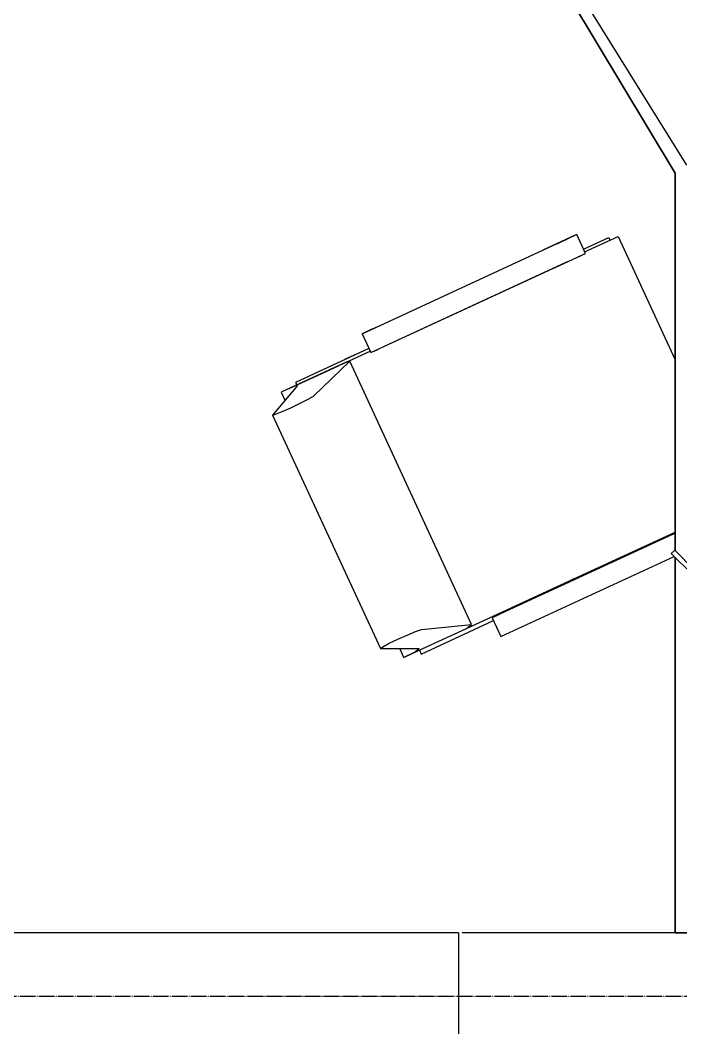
# Model space of a CAD drawing. Header units: millimetres. Extents: x -10810 to 173005, y -5940 to 37270.
# Drawn here: x 24958 to 25794, y 23657 to 24931 of the extents above; entities that cross this region are included whole.
import ezdxf

# ---------------------------------------------------------------- set-up
doc = ezdxf.new("R2010")
doc.units = ezdxf.units.MM
doc.linetypes.add('Штрих-пунктир', pattern=[24, 20, -1.5, 1, -1.5])
for name, color, linetype in [('Мебель', 130, 'Continuous'), ('Оси 2', 240, 'Continuous'), ('Стены', 40, 'Continuous')]:
    doc.layers.add(name, color=color, linetype=linetype)

# ---------------------------------------------------------------- blocks, each defined once
blk = doc.blocks.new('ms_34')
for p, q in [((-0.072024, -591.033558), (-0.072024, 0)), ((0, -0.036336), (0, -591.016962)), ((452.73342, -568.771938), (479.569962, -595.9857)), ((484.156968, -591.364578), (458.995056, -566.98437)), ((1319.273472, -793.037226), (970.642092, -576.533322)), ((-0.072024, -591.033558), (0, -591.016962)), ((474.686124, -591.033558), (-0.072024, -591.033558)), ((0, -591.016962), (474.670032, -591.016962)), ((374.644092, -811.237338), (475.87974, -592.243482)), ((503.764488, -594.259074), (406.252458, -805.19829)), ((447.585654, -719.179062), (506.824206, -591.033558)), ((479.569962, -595.9857), (484.156968, -591.364578)), ((960.533808, -591.016962), (483.798336, -591.016962)), ((483.815358, -591.033558), (960.546684, -591.033558)), ((505.255722, -591.033558), (503.764488, -594.259074)), ((880.632732, -663.030054), (724.827288, -591.033558)), ((1329.96969, -812.63466), (960.533808, -591.016962)), ((960.546684, -591.033558), (1330.01547, -812.670708)), ((861.077928, -705.33114), (880.632732, -663.030054)), ((864.429474, -706.879806), (879.177618, -674.97654)), ((879.177618, -674.97654), (875.82636, -673.427868)), ((839.393232, -747.069744), (859.108686, -704.421048)), ((855.440712, -712.355808), (856.357098, -710.37312)), ((856.357098, -710.37312), (855.926082, -711.305238)), ((856.141662, -710.838894), (859.108686, -704.421048)), ((859.108686, -704.421048), (882.93786, -715.432548)), ((384.913518, -854.752926), (447.585654, -719.179062)), ((447.585654, -719.179062), (444.081474, -726.759342)), ((765.498306, -969.4788), (882.136776, -717.165186)), ((882.136776, -717.165186), (863.22255, -758.080674)), ((873.527382, -735.7893), (877.986, -726.144222)), ((882.726576, -715.889172), (882.136776, -717.165186)), ((882.93786, -715.432548), (882.726576, -715.889172)), ((733.7883, -975.515556), (845.0871, -734.752182)), ((845.0871, -734.752182), (741.447114, -958.94823)), ((848.534202, -727.295496), (845.0871, -734.752182)), ((845.0871, -734.752182), (847.954704, -728.548908)), ((871.465158, -740.249922), (876.249648, -729.900174)), ((374.644092, -811.237338), (374.695662, -811.125756)), ((398.388576, -822.209646), (374.644092, -811.237338)), ((374.695662, -811.125756), (375.591516, -809.187702)), ((406.252458, -805.19829), (398.388576, -822.209646)), ((352.595544, -912.049488), (394.876458, -820.586874)), ((383.5752, -911.742786), (390.179874, -848.192028)), ((384.913518, -854.752926), (386.666892, -852.656652)), ((386.666892, -852.656652), (389.192604, -849.475194)), ((389.192604, -849.475194), (390.179874, -848.192028)), ((390.179874, -848.192028), (722.91069, -1001.944542)), ((354.84288, -919.80114), (384.913518, -854.752926)), ((363.907956, -900.191406), (348.35658, -933.832458)), ((357.399918, -914.269638), (352.595544, -912.049488)), ((358.441758, -915.769962), (355.59876, -919.000914)), ((359.545038, -914.461902), (358.441758, -915.769962)), ((359.641458, -963.515856), (359.545038, -914.461902)), ((381.020238, -919.071582), (383.5752, -911.742786)), ((354.84288, -919.80114), (348.35658, -933.832458)), ((348.35658, -933.832458), (354.448272, -920.655156)), ((355.59876, -919.000914), (354.84288, -919.80114)), ((371.400618, -941.33034), (376.6521, -929.605008)), ((376.6521, -929.605008), (381.020238, -919.071582)), ((348.35658, -933.832458), (359.593392, -939.024642)), ((366.195132, -952.233126), (371.400618, -941.33034)), ((361.96554, -960.299778), (366.195132, -952.233126)), ((359.641458, -963.515856), (361.96554, -960.299778)), ((654.842664, -1099.92657), (359.641458, -963.515856)), ((735.212946, -972.43338), (737.836218, -966.758826)), ((739.108944, -977.97432), (696.188166, -1070.82138)), ((718.36524, -1014.048672), (735.757686, -976.425648)), ((733.7883, -975.515556), (733.827924, -975.430014)), ((757.617186, -986.52678), (733.7883, -975.515556)), ((757.617186, -986.52678), (765.498306, -969.4788)), ((765.498306, -969.4788), (757.617186, -986.52678)), ((763.2504, -974.34168), (757.669116, -986.415198)), ((757.669116, -986.415198), (763.134096, -974.593164)), ((763.134096, -974.593164), (763.2504, -974.34168)), ((732.424878, -992.811588), (724.930146, -1009.024434)), ((732.280686, -992.74521), (732.424878, -992.811588)), ((678.776406, -1048.153212), (722.91069, -1001.944542)), ((722.082996, -1006.006338), (683.79321, -1088.835528)), ((722.91069, -1001.944542), (722.082996, -1006.006338)), ((688.467264, -1078.724958), (717.150594, -1016.676522)), ((717.150594, -1016.676522), (697.319268, -1059.576132)), ((714.831732, -1021.692756), (716.972496, -1017.06162)), ((724.930146, -1009.024434), (724.785948, -1008.958056)), ((695.694492, -1063.090614), (715.494204, -1020.259668)), ((715.494204, -1020.259668), (706.681392, -1039.32381)), ((669.65418, -1064.99949), (674.848794, -1054.847436)), ((674.848794, -1054.847436), (678.776406, -1048.153212)), ((692.27586, -1068.214416), (654.842664, -1099.92657)), ((664.124682, -1076.596356), (669.65418, -1064.99949)), ((691.740846, -1071.643068), (691.993902, -1069.902138)), ((691.993902, -1069.902138), (692.27586, -1068.214416)), ((696.188166, -1070.82138), (692.83662, -1069.272714)), ((659.191704, -1087.62474), (664.124682, -1076.596356)), ((655.787088, -1096.072488), (659.191704, -1087.62474)), ((683.79321, -1088.835528), (673.53201, -1084.093668)), ((654.842664, -1099.92657), (655.787088, -1096.072488))]:
    blk.add_line(p, q)

msp = doc.modelspace()

# ---------------------------------------------------------------- linework, layer by layer
at = {"layer": 'Оси 2', "linetype": 'Штрих-пунктир'}
msp.add_line((-8810, 23696.76), (33080, 23696.76), dxfattribs=at)
at = {"layer": 'Стены', "linetype": 'Continuous'}
for p, q in [((25512.352, 23776.76), (18137.304, 23776.76)), ((25512.352, 23776.76), (25512.352, 7576.76)), ((26377.304, 23776.76), (25517.304, 23776.76))]:
    msp.add_line(p, q, dxfattribs=at)

# ---------------------------------------------------------------- block references
at = {"layer": 'Мебель', "color": 4, "xscale": -1, "rotation": 270.0000000000001}
msp.add_blockref('ms_34', (26377.304, 23776.76), dxfattribs=at)

doc.saveas('drawing.dxf')
